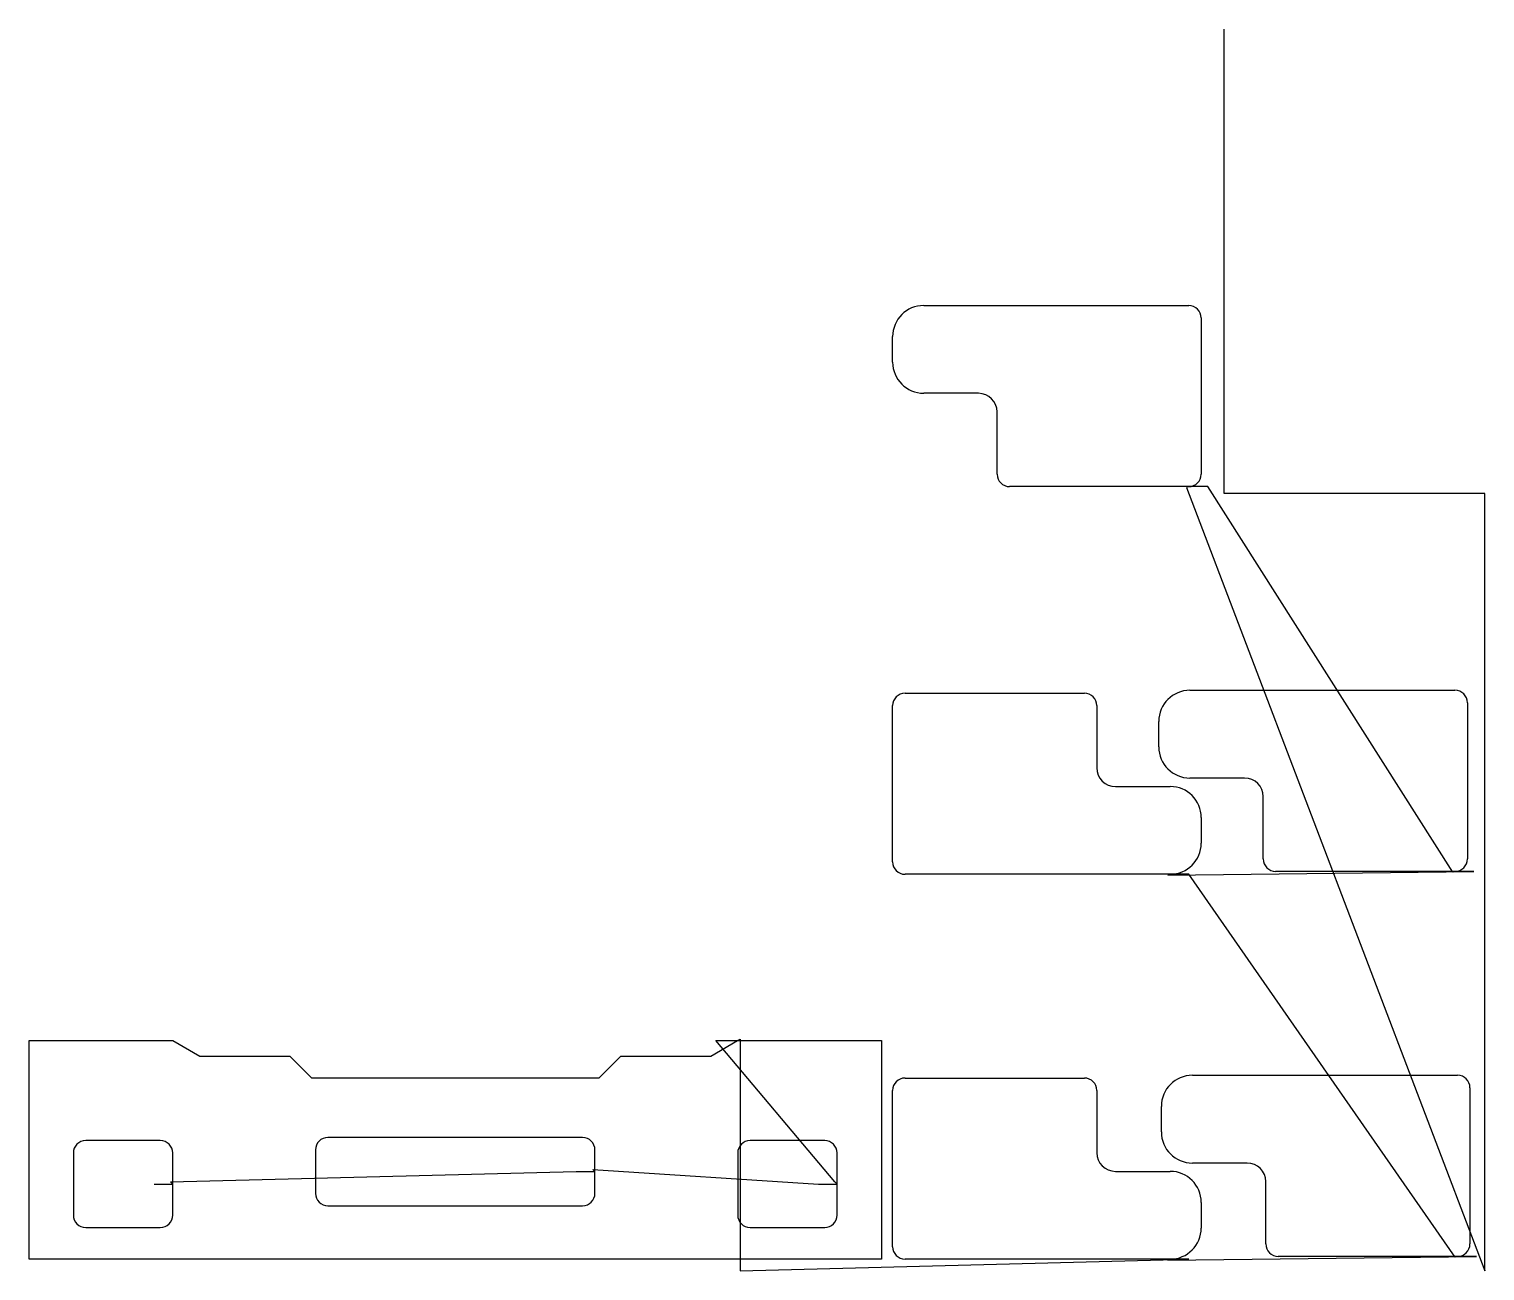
# Model space of a CAD drawing. Header units: metres. Extents: x 19 to 2364, y 0 to 2000.
import ezdxf

# ---------------------------------------------------------------- set-up
doc = ezdxf.new("R2010")
doc.units = ezdxf.units.M

msp = doc.modelspace()

# ---------------------------------------------------------------- linework, layer by layer
at = {"layer": 'TOOL_0'}
for p, q in [((1943.5, 1999), (1943.5, 2000)), ((1943.5, 1252.262), (1943.5, 1999)), ((1459.72, 1554.758), (1886.72, 1554.758)), ((1906.72, 1534.758), (1906.72, 1283.158)), ((1409.72, 1463.458), (1409.72, 1504.758)), ((1547.92, 1413.458), (1459.72, 1413.458)), ((1577.92, 1283.158), (1577.92, 1383.458)), ((1886.72, 1263.158), (1597.92, 1263.158)), ((1886.72, 1263.158), (1883.097, 1261.73)), ((1883.097, 1261.73), (2363.515, 0)), ((1917.118, 1263.158), (1886.72, 1263.158)), ((2311.726, 642.071), (1917.118, 1263.158)), ((2363.515, 1252.262), (1943.5, 1252.262)), ((2363.515, 1), (2363.515, 1252.262)), ((1429.72, 930.399), (1718.52, 930.399)), ((1888.349, 935.099), (2315.349, 935.099)), ((2335.349, 915.099), (2335.349, 663.499)), ((1409.72, 658.799), (1409.72, 910.399)), ((1738.52, 910.399), (1738.52, 810.099)), ((1838.349, 843.799), (1838.349, 885.099)), ((1768.52, 780.099), (1856.72, 780.099)), ((1976.549, 793.799), (1888.349, 793.799)), ((2006.549, 663.499), (2006.549, 763.799)), ((1906.72, 730.099), (1906.72, 688.799)), ((1856.72, 638.799), (1429.72, 638.799)), ((1852.978, 637.251), (2345.747, 643.499)), ((1856.72, 638.799), (1852.978, 637.251)), ((1886.843, 638.799), (1856.72, 638.799)), ((2315.86, 21.997), (1886.843, 638.799)), ((2315.349, 643.499), (2026.549, 643.499)), ((2315.349, 643.499), (2311.726, 642.071)), ((2345.747, 643.499), (2315.349, 643.499)), ((19, 19.001), (19, 370.801)), ((19, 370.801), (250.491, 370.801)), ((250.491, 370.801), (293.792, 345.801)), ((1116.706, 345.801), (1160.007, 370.801)), ((1316.714, 143.437), (1125.009, 370.801)), ((1125.009, 370.801), (1160.009, 370.801)), ((1160.007, 370.801), (1164.337, 373.301)), ((1160.009, 370.801), (1391.5, 370.801)), ((1164.337, 373.301), (1164.337, 0)), ((1391.5, 370.801), (1391.5, 19.001)), ((293.792, 345.801), (438.622, 345.801)), ((438.622, 345.801), (473.622, 310.801)), ((936.876, 310.801), (971.876, 345.801)), ((971.876, 345.801), (1116.706, 345.801)), ((473.622, 310.801), (936.876, 310.801)), ((1429.719, 310.601), (1718.519, 310.601)), ((1892.483, 315.025), (2319.483, 315.025)), ((1409.719, 39.001), (1409.719, 290.601)), ((1738.519, 290.601), (1738.519, 190.301)), ((2339.483, 295.025), (2339.483, 43.425)), ((1842.483, 223.725), (1842.483, 265.025)), ((910.25, 214.901), (500.25, 214.901)), ((90.25, 189.901), (90.25, 89.901)), ((230.25, 209.901), (110.25, 209.901)), ((250.25, 139.901), (250.25, 189.901)), ((480.25, 194.901), (480.25, 124.901)), ((930.25, 159.901), (930.25, 194.901)), ((1160.25, 189.901), (1160.25, 89.901)), ((1300.25, 209.901), (1180.25, 209.901)), ((1320.25, 139.901), (1320.25, 189.901)), ((1980.683, 173.725), (1892.483, 173.725)), ((246.714, 143.437), (900.25, 159.901)), ((250.25, 139.901), (246.714, 143.437)), ((900.25, 159.901), (930.25, 159.901)), ((930.25, 159.901), (926.714, 163.437)), ((926.714, 163.437), (1290.25, 139.901)), ((930.25, 124.901), (930.25, 159.901)), ((1320.25, 139.901), (1316.714, 143.437)), ((1768.519, 160.301), (1856.719, 160.301)), ((2010.683, 43.425), (2010.683, 143.725)), ((220.25, 139.901), (250.25, 139.901)), ((250.25, 89.901), (250.25, 139.901)), ((1290.25, 139.901), (1320.25, 139.901)), ((1320.25, 89.901), (1320.25, 139.901)), ((500.25, 104.901), (910.25, 104.901)), ((1906.719, 110.301), (1906.719, 69.001)), ((110.25, 69.901), (230.25, 69.901)), ((1180.25, 69.901), (1300.25, 69.901)), ((1391.5, 19.001), (19, 19.001)), ((1164.337, 0), (1886.842, 19.001)), ((1856.719, 19.001), (1429.719, 19.001)), ((1852.977, 17.453), (2349.881, 23.425)), ((1856.719, 19.001), (1852.977, 17.453)), ((1886.842, 19.001), (1856.719, 19.001)), ((2319.483, 23.425), (2030.683, 23.425)), ((2319.483, 23.425), (2315.86, 21.997)), ((2349.881, 23.425), (2319.483, 23.425)), ((2363.515, 0), (2363.515, 1)), ((2363.515, 1), (2363.515, 0)), ((2363.515, 0), (2363.515, 1)), ((2363.515, 0), (2363.515, 0))]:
    msp.add_line(p, q, dxfattribs=at)
for centre, radius, start, end in [((1459.72, 1504.758), 50, 90, 180), ((1886.72, 1534.758), 20, 0, 90), ((1459.72, 1463.458), 50, 180, 270), ((1547.92, 1383.458), 30, 0, 90), ((1597.92, 1283.158), 20, 180, 270), ((1886.72, 1283.158), 20, 270, 0), ((1429.72, 910.399), 20, 90, 180), ((1718.52, 910.399), 20, 0, 90), ((1888.349, 885.099), 50, 90, 180), ((2315.349, 915.099), 20, 0, 90), ((1888.349, 843.799), 50, 180, 270), ((1768.52, 810.099), 30, 180, 270), ((1856.72, 730.099), 50, 0, 90), ((1976.549, 763.799), 30, 0, 90), ((1856.72, 688.799), 50, 270, 0), ((1429.72, 658.799), 20, 180, 270), ((2026.549, 663.499), 20, 180, 270), ((2315.349, 663.499), 20, 270, 0), ((1429.719, 290.601), 20, 90, 180), ((1718.519, 290.601), 20, 0, 90), ((1892.483, 265.025), 50, 90, 180), ((2319.483, 295.025), 20, 0, 90), ((500.25, 194.901), 20, 90, 180), ((910.25, 194.901), 20, 0, 90), ((1892.483, 223.725), 50, 180, 270), ((110.25, 189.901), 20, 90, 180), ((230.25, 189.901), 20, 0, 90), ((1180.25, 189.901), 20, 90, 180), ((1300.25, 189.901), 20, 0, 90), ((1768.519, 190.301), 30, 180, 270), ((1980.683, 143.725), 30, 0, 90), ((1856.719, 110.301), 50, 0, 90), ((500.25, 124.901), 20, 180, 270), ((910.25, 124.901), 20, 270, 0), ((110.25, 89.901), 20, 180, 270), ((230.25, 89.901), 20, 270, 0), ((1180.25, 89.901), 20, 180, 270), ((1300.25, 89.901), 20, 270, 0), ((1856.719, 69.001), 50, 270, 0), ((1429.719, 39.001), 20, 180, 270), ((2030.683, 43.425), 20, 180, 270), ((2319.483, 43.425), 20, 270, 0)]:
    msp.add_arc(centre, radius, start, end, dxfattribs=at)

doc.saveas('drawing.dxf')
